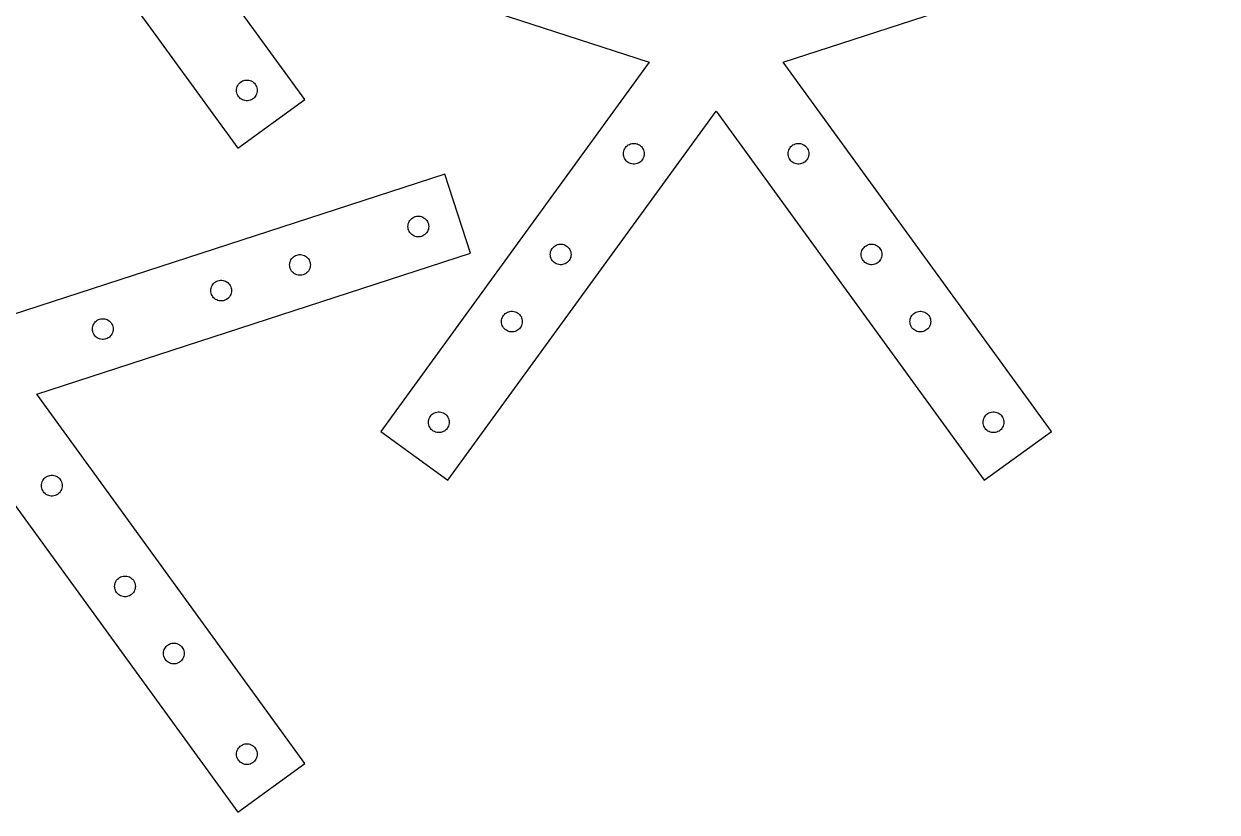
# Model space of a CAD drawing. Header units: metres. Extents: x 19 to 981, y 14 to 964.
# Drawn here: x 693.1 to 980.8, y 14 to 204 of the extents above; entities that cross this region are included whole.
import ezdxf

# ---------------------------------------------------------------- set-up
doc = ezdxf.new("R2010")
doc.units = ezdxf.units.M

msp = doc.modelspace()

# ---------------------------------------------------------------- linework, layer by layer
for p, q in [((760.837, 185.751), (696.18, 274.743)), ((680, 262.987), (744.656, 173.995)), ((739.203, 228.735), (843.82, 194.743)), ((876.18, 194.743), (980.797, 228.735)), ((843.82, 194.743), (779.163, 105.751)), ((940.837, 105.751), (876.18, 194.743)), ((745.046, 189.675), (745.275, 189.889)), ((745.275, 189.889), (745.529, 190.074)), ((745.529, 190.074), (745.804, 190.225)), ((745.804, 190.225), (746.096, 190.341)), ((746.096, 190.341), (746.4, 190.419)), ((746.4, 190.419), (746.712, 190.458)), ((746.712, 190.458), (747.026, 190.458)), ((747.026, 190.458), (747.337, 190.419)), ((747.337, 190.419), (747.641, 190.341)), ((747.641, 190.341), (747.933, 190.225)), ((747.933, 190.225), (748.208, 190.074)), ((748.208, 190.074), (748.462, 189.889)), ((748.462, 189.889), (748.691, 189.675)), ((744.369, 187.963), (744.388, 188.276)), ((744.388, 187.65), (744.369, 187.963)), ((744.388, 188.276), (744.447, 188.585)), ((744.447, 187.341), (744.388, 187.65)), ((744.447, 188.585), (744.544, 188.883)), ((744.544, 187.043), (744.447, 187.341)), ((744.544, 188.883), (744.678, 189.168)), ((744.678, 186.759), (744.544, 187.043)), ((744.678, 189.168), (744.846, 189.433)), ((744.846, 189.433), (745.046, 189.675)), ((748.691, 189.675), (748.891, 189.433)), ((748.891, 189.433), (749.059, 189.168)), ((749.059, 189.168), (749.193, 188.883)), ((749.193, 187.043), (749.059, 186.759)), ((749.193, 188.883), (749.29, 188.585)), ((749.29, 187.341), (749.193, 187.043)), ((749.29, 188.585), (749.349, 188.276)), ((749.349, 187.65), (749.29, 187.341)), ((749.349, 188.276), (749.369, 187.963)), ((749.369, 187.963), (749.349, 187.65)), ((744.656, 173.995), (760.837, 185.751)), ((744.846, 186.494), (744.678, 186.759)), ((745.046, 186.252), (744.846, 186.494)), ((745.275, 186.037), (745.046, 186.252)), ((745.529, 185.852), (745.275, 186.037)), ((745.804, 185.701), (745.529, 185.852)), ((746.096, 185.586), (745.804, 185.701)), ((746.4, 185.507), (746.096, 185.586)), ((746.712, 185.468), (746.4, 185.507)), ((747.026, 185.468), (746.712, 185.468)), ((747.337, 185.507), (747.026, 185.468)), ((747.641, 185.586), (747.337, 185.507)), ((747.933, 185.701), (747.641, 185.586)), ((748.208, 185.852), (747.933, 185.701)), ((748.462, 186.037), (748.208, 185.852)), ((748.691, 186.252), (748.462, 186.037)), ((748.891, 186.494), (748.691, 186.252)), ((749.059, 186.759), (748.891, 186.494)), ((795.344, 93.9951), (860, 182.987)), ((860, 182.987), (924.656, 93.9951)), ((837.654, 172.685), (837.674, 172.998)), ((837.674, 172.371), (837.654, 172.685)), ((837.674, 172.998), (837.733, 173.306)), ((837.733, 173.306), (837.83, 173.605)), ((837.83, 173.605), (837.963, 173.889)), ((837.963, 173.889), (838.132, 174.154)), ((838.132, 174.154), (838.332, 174.396)), ((838.332, 174.396), (838.561, 174.611)), ((838.561, 174.611), (838.815, 174.795)), ((838.815, 174.795), (839.09, 174.947)), ((839.09, 174.947), (839.382, 175.062)), ((839.382, 175.062), (839.686, 175.14)), ((839.686, 175.14), (839.997, 175.18)), ((839.997, 175.18), (840.311, 175.18)), ((840.311, 175.18), (840.623, 175.14)), ((840.623, 175.14), (840.927, 175.062)), ((840.927, 175.062), (841.219, 174.947)), ((841.219, 174.947), (841.494, 174.795)), ((841.494, 174.795), (841.748, 174.611)), ((841.748, 174.611), (841.977, 174.396)), ((841.977, 174.396), (842.177, 174.154)), ((842.177, 174.154), (842.345, 173.889)), ((842.345, 173.889), (842.479, 173.605)), ((842.479, 173.605), (842.576, 173.306)), ((842.576, 173.306), (842.634, 172.998)), ((842.634, 172.998), (842.654, 172.685)), ((842.654, 172.685), (842.634, 172.371)), ((877.346, 172.685), (877.366, 172.998)), ((877.366, 172.371), (877.346, 172.685)), ((877.366, 172.998), (877.424, 173.306)), ((877.424, 173.306), (877.521, 173.605)), ((877.521, 173.605), (877.655, 173.889)), ((877.655, 173.889), (877.823, 174.154)), ((877.823, 174.154), (878.023, 174.396)), ((878.023, 174.396), (878.252, 174.611)), ((878.252, 174.611), (878.506, 174.795)), ((878.506, 174.795), (878.781, 174.947)), ((878.781, 174.947), (879.073, 175.062)), ((879.073, 175.062), (879.377, 175.14)), ((879.377, 175.14), (879.689, 175.18)), ((879.689, 175.18), (880.003, 175.18)), ((880.003, 175.18), (880.314, 175.14)), ((880.314, 175.14), (880.618, 175.062)), ((880.618, 175.062), (880.91, 174.947)), ((880.91, 174.947), (881.185, 174.795)), ((881.185, 174.795), (881.439, 174.611)), ((881.439, 174.611), (881.668, 174.396)), ((881.668, 174.396), (881.868, 174.154)), ((881.868, 174.154), (882.037, 173.889)), ((882.037, 173.889), (882.17, 173.605)), ((882.17, 173.605), (882.267, 173.306)), ((882.267, 173.306), (882.326, 172.998)), ((882.326, 172.998), (882.346, 172.685)), ((882.346, 172.685), (882.326, 172.371)), ((837.733, 172.063), (837.674, 172.371)), ((837.83, 171.764), (837.733, 172.063)), ((837.963, 171.48), (837.83, 171.764)), ((838.132, 171.215), (837.963, 171.48)), ((838.332, 170.973), (838.132, 171.215)), ((838.561, 170.758), (838.332, 170.973)), ((838.815, 170.574), (838.561, 170.758)), ((839.09, 170.422), (838.815, 170.574)), ((839.382, 170.307), (839.09, 170.422)), ((839.686, 170.229), (839.382, 170.307)), ((839.997, 170.189), (839.686, 170.229)), ((840.311, 170.189), (839.997, 170.189)), ((840.623, 170.229), (840.311, 170.189)), ((840.927, 170.307), (840.623, 170.229)), ((841.219, 170.422), (840.927, 170.307)), ((841.494, 170.574), (841.219, 170.422)), ((841.748, 170.758), (841.494, 170.574)), ((841.977, 170.973), (841.748, 170.758)), ((842.177, 171.215), (841.977, 170.973)), ((842.345, 171.48), (842.177, 171.215)), ((842.479, 171.764), (842.345, 171.48)), ((842.576, 172.063), (842.479, 171.764)), ((842.634, 172.371), (842.576, 172.063)), ((877.424, 172.063), (877.366, 172.371)), ((877.521, 171.764), (877.424, 172.063)), ((877.655, 171.48), (877.521, 171.764)), ((877.823, 171.215), (877.655, 171.48)), ((878.023, 170.973), (877.823, 171.215)), ((878.252, 170.758), (878.023, 170.973)), ((878.506, 170.574), (878.252, 170.758)), ((878.781, 170.422), (878.506, 170.574)), ((879.073, 170.307), (878.781, 170.422)), ((879.377, 170.229), (879.073, 170.307)), ((879.689, 170.189), (879.377, 170.229)), ((880.003, 170.189), (879.689, 170.189)), ((880.314, 170.229), (880.003, 170.189)), ((880.618, 170.307), (880.314, 170.229)), ((880.91, 170.422), (880.618, 170.307)), ((881.185, 170.574), (880.91, 170.422)), ((881.439, 170.758), (881.185, 170.574)), ((881.668, 170.973), (881.439, 170.758)), ((881.868, 171.215), (881.668, 170.973)), ((882.037, 171.48), (881.868, 171.215)), ((882.17, 171.764), (882.037, 171.48)), ((882.267, 172.063), (882.17, 171.764)), ((882.326, 172.371), (882.267, 172.063)), ((794.616, 167.756), (690, 133.764)), ((800.797, 148.735), (794.616, 167.756)), ((785.696, 155.155), (785.716, 155.468)), ((785.716, 155.468), (785.774, 155.777)), ((785.774, 155.777), (785.871, 156.075)), ((785.871, 156.075), (786.005, 156.359)), ((786.005, 156.359), (786.173, 156.624)), ((786.173, 156.624), (786.373, 156.866)), ((786.373, 156.866), (786.602, 157.081)), ((786.602, 157.081), (786.856, 157.266)), ((786.856, 157.266), (787.131, 157.417)), ((787.131, 157.417), (787.423, 157.533)), ((787.423, 157.533), (787.727, 157.611)), ((787.727, 157.611), (788.039, 157.65)), ((788.039, 157.65), (788.353, 157.65)), ((788.353, 157.65), (788.664, 157.611)), ((788.664, 157.611), (788.968, 157.533)), ((788.968, 157.533), (789.26, 157.417)), ((789.26, 157.417), (789.535, 157.266)), ((789.535, 157.266), (789.789, 157.081)), ((789.789, 157.081), (790.018, 156.866)), ((790.018, 156.866), (790.218, 156.624)), ((790.218, 156.624), (790.387, 156.359)), ((790.387, 156.359), (790.52, 156.075)), ((790.52, 156.075), (790.617, 155.777)), ((790.617, 155.777), (790.676, 155.468)), ((790.676, 155.468), (790.696, 155.155)), ((785.716, 154.842), (785.696, 155.155)), ((785.774, 154.533), (785.716, 154.842)), ((785.871, 154.235), (785.774, 154.533)), ((786.005, 153.951), (785.871, 154.235)), ((786.173, 153.685), (786.005, 153.951)), ((786.373, 153.444), (786.173, 153.685)), ((786.602, 153.229), (786.373, 153.444)), ((786.856, 153.044), (786.602, 153.229)), ((787.131, 152.893), (786.856, 153.044)), ((787.423, 152.777), (787.131, 152.893)), ((787.727, 152.699), (787.423, 152.777)), ((788.039, 152.66), (787.727, 152.699)), ((788.353, 152.66), (788.039, 152.66)), ((788.664, 152.699), (788.353, 152.66)), ((788.968, 152.777), (788.664, 152.699)), ((789.26, 152.893), (788.968, 152.777)), ((789.535, 153.044), (789.26, 152.893)), ((789.789, 153.229), (789.535, 153.044)), ((790.018, 153.444), (789.789, 153.229)), ((790.218, 153.685), (790.018, 153.444)), ((790.387, 153.951), (790.218, 153.685)), ((790.52, 154.235), (790.387, 153.951)), ((790.617, 154.533), (790.52, 154.235)), ((790.676, 154.842), (790.617, 154.533)), ((790.696, 155.155), (790.676, 154.842)), ((820.196, 149.334), (820.33, 149.618)), ((820.33, 149.618), (820.498, 149.883)), ((820.498, 149.883), (820.698, 150.125)), ((820.698, 150.125), (820.927, 150.34)), ((820.927, 150.34), (821.181, 150.525)), ((821.181, 150.525), (821.456, 150.676)), ((821.456, 150.676), (821.748, 150.792)), ((821.748, 150.792), (822.052, 150.87)), ((822.052, 150.87), (822.364, 150.909)), ((822.364, 150.909), (822.678, 150.909)), ((822.678, 150.909), (822.989, 150.87)), ((822.989, 150.87), (823.293, 150.792)), ((823.293, 150.792), (823.585, 150.676)), ((823.585, 150.676), (823.86, 150.525)), ((823.86, 150.525), (824.114, 150.34)), ((824.114, 150.34), (824.343, 150.125)), ((824.343, 150.125), (824.543, 149.883)), ((824.543, 149.883), (824.711, 149.618)), ((824.711, 149.618), (824.845, 149.334)), ((895.155, 149.334), (895.289, 149.618)), ((895.289, 149.618), (895.457, 149.883)), ((895.457, 149.883), (895.657, 150.125)), ((895.657, 150.125), (895.886, 150.34)), ((895.886, 150.34), (896.14, 150.525)), ((896.14, 150.525), (896.415, 150.676)), ((896.415, 150.676), (896.707, 150.792)), ((896.707, 150.792), (897.011, 150.87)), ((897.011, 150.87), (897.322, 150.909)), ((897.322, 150.909), (897.636, 150.909)), ((897.636, 150.909), (897.948, 150.87)), ((897.948, 150.87), (898.252, 150.792)), ((898.252, 150.792), (898.544, 150.676)), ((898.544, 150.676), (898.819, 150.525)), ((898.819, 150.525), (899.073, 150.34)), ((899.073, 150.34), (899.302, 150.125)), ((899.302, 150.125), (899.502, 149.883)), ((899.502, 149.883), (899.67, 149.618)), ((899.67, 149.618), (899.804, 149.334)), ((696.18, 114.743), (800.797, 148.735)), ((757.243, 146.506), (757.34, 146.805)), ((757.34, 146.805), (757.473, 147.089)), ((757.473, 147.089), (757.642, 147.354)), ((757.642, 147.354), (757.842, 147.596)), ((757.842, 147.596), (758.071, 147.811)), ((758.071, 147.811), (758.325, 147.995)), ((758.325, 147.995), (758.6, 148.146)), ((758.6, 148.146), (758.892, 148.262)), ((758.892, 148.262), (759.196, 148.34)), ((759.196, 148.34), (759.507, 148.379)), ((759.507, 148.379), (759.821, 148.379)), ((759.821, 148.379), (760.133, 148.34)), ((760.133, 148.34), (760.437, 148.262)), ((760.437, 148.262), (760.729, 148.146)), ((760.729, 148.146), (761.004, 147.995)), ((761.004, 147.995), (761.258, 147.811)), ((761.258, 147.811), (761.487, 147.596)), ((761.487, 147.596), (761.687, 147.354)), ((761.687, 147.354), (761.855, 147.089)), ((761.855, 147.089), (761.989, 146.805)), ((761.989, 146.805), (762.086, 146.506)), ((820.021, 148.414), (820.04, 148.727)), ((820.04, 148.101), (820.021, 148.414)), ((820.04, 148.727), (820.099, 149.036)), ((820.099, 147.792), (820.04, 148.101)), ((820.099, 149.036), (820.196, 149.334)), ((820.196, 147.494), (820.099, 147.792)), ((820.33, 147.21), (820.196, 147.494)), ((820.498, 146.945), (820.33, 147.21)), ((820.698, 146.703), (820.498, 146.945)), ((824.543, 146.945), (824.343, 146.703)), ((824.711, 147.21), (824.543, 146.945)), ((824.845, 147.494), (824.711, 147.21)), ((824.845, 149.334), (824.942, 149.036)), ((824.942, 147.792), (824.845, 147.494)), ((824.942, 149.036), (825.001, 148.727)), ((825.001, 148.101), (824.942, 147.792)), ((825.001, 148.727), (825.021, 148.414)), ((825.021, 148.414), (825.001, 148.101)), ((894.979, 148.414), (894.999, 148.727)), ((894.999, 148.101), (894.979, 148.414)), ((894.999, 148.727), (895.058, 149.036)), ((895.058, 147.792), (894.999, 148.101)), ((895.058, 149.036), (895.155, 149.334)), ((895.155, 147.494), (895.058, 147.792)), ((895.289, 147.21), (895.155, 147.494)), ((895.457, 146.945), (895.289, 147.21)), ((895.657, 146.703), (895.457, 146.945)), ((899.502, 146.945), (899.302, 146.703)), ((899.67, 147.21), (899.502, 146.945)), ((899.804, 147.494), (899.67, 147.21)), ((899.804, 149.334), (899.901, 149.036)), ((899.901, 147.792), (899.804, 147.494)), ((899.901, 149.036), (899.96, 148.727)), ((899.96, 148.101), (899.901, 147.792)), ((899.96, 148.727), (899.979, 148.414)), ((899.979, 148.414), (899.96, 148.101)), ((757.164, 145.884), (757.184, 146.198)), ((757.184, 145.571), (757.164, 145.884)), ((757.184, 146.198), (757.243, 146.506)), ((757.243, 145.263), (757.184, 145.571)), ((757.34, 144.964), (757.243, 145.263)), ((757.473, 144.68), (757.34, 144.964)), ((757.642, 144.415), (757.473, 144.68)), ((757.842, 144.173), (757.642, 144.415)), ((758.071, 143.958), (757.842, 144.173)), ((758.325, 143.774), (758.071, 143.958)), ((761.258, 143.958), (761.004, 143.774)), ((761.487, 144.173), (761.258, 143.958)), ((761.687, 144.415), (761.487, 144.173)), ((761.855, 144.68), (761.687, 144.415)), ((761.989, 144.964), (761.855, 144.68)), ((762.086, 145.263), (761.989, 144.964)), ((762.086, 146.506), (762.144, 146.198)), ((762.144, 145.571), (762.086, 145.263)), ((762.144, 146.198), (762.164, 145.884)), ((762.164, 145.884), (762.144, 145.571)), ((820.927, 146.488), (820.698, 146.703)), ((821.181, 146.303), (820.927, 146.488)), ((821.456, 146.152), (821.181, 146.303)), ((821.748, 146.036), (821.456, 146.152)), ((822.052, 145.958), (821.748, 146.036)), ((822.364, 145.919), (822.052, 145.958)), ((822.678, 145.919), (822.364, 145.919)), ((822.989, 145.958), (822.678, 145.919)), ((823.293, 146.036), (822.989, 145.958)), ((823.585, 146.152), (823.293, 146.036)), ((823.86, 146.303), (823.585, 146.152)), ((824.114, 146.488), (823.86, 146.303)), ((824.343, 146.703), (824.114, 146.488)), ((895.886, 146.488), (895.657, 146.703)), ((896.14, 146.303), (895.886, 146.488)), ((896.415, 146.152), (896.14, 146.303)), ((896.707, 146.036), (896.415, 146.152)), ((897.011, 145.958), (896.707, 146.036)), ((897.322, 145.919), (897.011, 145.958)), ((897.636, 145.919), (897.322, 145.919)), ((897.948, 145.958), (897.636, 145.919)), ((898.252, 146.036), (897.948, 145.958)), ((898.544, 146.152), (898.252, 146.036)), ((898.819, 146.303), (898.544, 146.152)), ((899.073, 146.488), (898.819, 146.303)), ((899.302, 146.703), (899.073, 146.488)), ((738.452, 140.908), (738.62, 141.174)), ((738.62, 141.174), (738.821, 141.415)), ((738.821, 141.415), (739.049, 141.63)), ((739.049, 141.63), (739.303, 141.815)), ((739.303, 141.815), (739.579, 141.966)), ((739.579, 141.966), (739.87, 142.082)), ((739.87, 142.082), (740.175, 142.16)), ((740.175, 142.16), (740.486, 142.199)), ((740.486, 142.199), (740.8, 142.199)), ((740.8, 142.199), (741.111, 142.16)), ((741.111, 142.16), (741.416, 142.082)), ((741.416, 142.082), (741.707, 141.966)), ((741.707, 141.966), (741.983, 141.815)), ((741.983, 141.815), (742.237, 141.63)), ((742.237, 141.63), (742.465, 141.415)), ((742.465, 141.415), (742.666, 141.174)), ((742.666, 141.174), (742.834, 140.908)), ((758.6, 143.622), (758.325, 143.774)), ((758.892, 143.507), (758.6, 143.622)), ((759.196, 143.429), (758.892, 143.507)), ((759.507, 143.389), (759.196, 143.429)), ((759.821, 143.389), (759.507, 143.389)), ((760.133, 143.429), (759.821, 143.389)), ((760.437, 143.507), (760.133, 143.429)), ((760.729, 143.622), (760.437, 143.507)), ((761.004, 143.774), (760.729, 143.622)), ((738.143, 139.704), (738.163, 140.017)), ((738.163, 139.391), (738.143, 139.704)), ((738.163, 140.017), (738.222, 140.326)), ((738.222, 139.082), (738.163, 139.391)), ((738.222, 140.326), (738.319, 140.624)), ((738.319, 138.784), (738.222, 139.082)), ((738.319, 140.624), (738.452, 140.908)), ((738.452, 138.5), (738.319, 138.784)), ((738.62, 138.235), (738.452, 138.5)), ((738.821, 137.993), (738.62, 138.235)), ((742.666, 138.235), (742.465, 137.993)), ((742.834, 138.5), (742.666, 138.235)), ((742.834, 140.908), (742.967, 140.624)), ((742.967, 138.784), (742.834, 138.5)), ((742.967, 140.624), (743.064, 140.326)), ((743.064, 139.082), (742.967, 138.784)), ((743.064, 140.326), (743.123, 140.017)), ((743.123, 139.391), (743.064, 139.082)), ((743.123, 140.017), (743.143, 139.704)), ((743.143, 139.704), (743.123, 139.391)), ((739.049, 137.778), (738.821, 137.993)), ((739.303, 137.593), (739.049, 137.778)), ((739.579, 137.442), (739.303, 137.593)), ((739.87, 137.326), (739.579, 137.442)), ((740.175, 137.248), (739.87, 137.326)), ((740.486, 137.209), (740.175, 137.248)), ((740.8, 137.209), (740.486, 137.209)), ((741.111, 137.248), (740.8, 137.209)), ((741.416, 137.326), (741.111, 137.248)), ((741.707, 137.442), (741.416, 137.326)), ((741.983, 137.593), (741.707, 137.442)), ((742.237, 137.778), (741.983, 137.593)), ((742.465, 137.993), (742.237, 137.778)), ((710.289, 132.145), (710.518, 132.36)), ((710.518, 132.36), (710.772, 132.544)), ((710.772, 132.544), (711.047, 132.696)), ((711.047, 132.696), (711.339, 132.811)), ((711.339, 132.811), (711.643, 132.889)), ((711.643, 132.889), (711.954, 132.929)), ((711.954, 132.929), (712.268, 132.929)), ((712.268, 132.929), (712.58, 132.889)), ((712.58, 132.889), (712.884, 132.811)), ((712.884, 132.811), (713.176, 132.696)), ((713.176, 132.696), (713.451, 132.544)), ((713.451, 132.544), (713.705, 132.36)), ((713.705, 132.36), (713.934, 132.145)), ((808.265, 132.234), (808.285, 132.547)), ((808.285, 132.547), (808.343, 132.855)), ((808.343, 132.855), (808.44, 133.154)), ((808.44, 133.154), (808.574, 133.438)), ((808.574, 133.438), (808.742, 133.703)), ((808.742, 133.703), (808.942, 133.945)), ((808.942, 133.945), (809.171, 134.16)), ((809.171, 134.16), (809.425, 134.344)), ((809.425, 134.344), (809.7, 134.496)), ((809.7, 134.496), (809.992, 134.611)), ((809.992, 134.611), (810.296, 134.689)), ((810.296, 134.689), (810.608, 134.729)), ((810.608, 134.729), (810.922, 134.729)), ((810.922, 134.729), (811.233, 134.689)), ((811.233, 134.689), (811.537, 134.611)), ((811.537, 134.611), (811.829, 134.496)), ((811.829, 134.496), (812.104, 134.344)), ((812.104, 134.344), (812.358, 134.16)), ((812.358, 134.16), (812.587, 133.945)), ((812.587, 133.945), (812.787, 133.703)), ((812.787, 133.703), (812.956, 133.438)), ((812.956, 133.438), (813.089, 133.154)), ((813.089, 133.154), (813.186, 132.855)), ((813.186, 132.855), (813.245, 132.547)), ((813.245, 132.547), (813.265, 132.234)), ((906.735, 132.234), (906.755, 132.547)), ((906.755, 132.547), (906.814, 132.855)), ((906.814, 132.855), (906.911, 133.154)), ((906.911, 133.154), (907.044, 133.438)), ((907.044, 133.438), (907.213, 133.703)), ((907.213, 133.703), (907.413, 133.945)), ((907.413, 133.945), (907.642, 134.16)), ((907.642, 134.16), (907.896, 134.344)), ((907.896, 134.344), (908.171, 134.496)), ((908.171, 134.496), (908.463, 134.611)), ((908.463, 134.611), (908.767, 134.689)), ((908.767, 134.689), (909.078, 134.729)), ((909.078, 134.729), (909.392, 134.729)), ((909.392, 134.729), (909.704, 134.689)), ((909.704, 134.689), (910.008, 134.611)), ((910.008, 134.611), (910.3, 134.496)), ((910.3, 134.496), (910.575, 134.344)), ((910.575, 134.344), (910.829, 134.16)), ((910.829, 134.16), (911.058, 133.945)), ((911.058, 133.945), (911.258, 133.703)), ((911.258, 133.703), (911.426, 133.438)), ((911.426, 133.438), (911.56, 133.154)), ((911.56, 133.154), (911.657, 132.855)), ((911.657, 132.855), (911.715, 132.547)), ((911.715, 132.547), (911.735, 132.234)), ((709.611, 130.434), (709.631, 130.747)), ((709.631, 130.12), (709.611, 130.434)), ((709.631, 130.747), (709.69, 131.055)), ((709.69, 129.812), (709.631, 130.12)), ((709.69, 131.055), (709.787, 131.354)), ((709.787, 129.513), (709.69, 129.812)), ((709.787, 131.354), (709.921, 131.638)), ((709.921, 129.229), (709.787, 129.513)), ((709.921, 131.638), (710.089, 131.903)), ((710.089, 131.903), (710.289, 132.145)), ((713.934, 132.145), (714.134, 131.903)), ((714.134, 131.903), (714.302, 131.638)), ((714.302, 131.638), (714.436, 131.354)), ((714.436, 129.513), (714.302, 129.229)), ((714.436, 131.354), (714.533, 131.055)), ((714.533, 129.812), (714.436, 129.513)), ((714.533, 131.055), (714.592, 130.747)), ((714.592, 130.12), (714.533, 129.812)), ((714.592, 130.747), (714.611, 130.434)), ((714.611, 130.434), (714.592, 130.12)), ((808.285, 131.92), (808.265, 132.234)), ((808.343, 131.612), (808.285, 131.92)), ((808.44, 131.313), (808.343, 131.612)), ((808.574, 131.029), (808.44, 131.313)), ((808.742, 130.764), (808.574, 131.029)), ((808.942, 130.522), (808.742, 130.764)), ((809.171, 130.307), (808.942, 130.522)), ((809.425, 130.123), (809.171, 130.307)), ((809.7, 129.972), (809.425, 130.123)), ((809.992, 129.856), (809.7, 129.972)), ((810.296, 129.778), (809.992, 129.856)), ((810.608, 129.739), (810.296, 129.778)), ((810.922, 129.739), (810.608, 129.739)), ((811.233, 129.778), (810.922, 129.739)), ((811.537, 129.856), (811.233, 129.778)), ((811.829, 129.972), (811.537, 129.856)), ((812.104, 130.123), (811.829, 129.972)), ((812.358, 130.307), (812.104, 130.123)), ((812.587, 130.522), (812.358, 130.307)), ((812.787, 130.764), (812.587, 130.522)), ((812.956, 131.029), (812.787, 130.764)), ((813.089, 131.313), (812.956, 131.029)), ((813.186, 131.612), (813.089, 131.313)), ((813.245, 131.92), (813.186, 131.612)), ((813.265, 132.234), (813.245, 131.92)), ((906.755, 131.92), (906.735, 132.234)), ((906.814, 131.612), (906.755, 131.92)), ((906.911, 131.313), (906.814, 131.612)), ((907.044, 131.029), (906.911, 131.313)), ((907.213, 130.764), (907.044, 131.029)), ((907.413, 130.522), (907.213, 130.764)), ((907.642, 130.307), (907.413, 130.522)), ((907.896, 130.123), (907.642, 130.307)), ((908.171, 129.972), (907.896, 130.123)), ((908.463, 129.856), (908.171, 129.972)), ((908.767, 129.778), (908.463, 129.856)), ((909.078, 129.739), (908.767, 129.778)), ((909.392, 129.739), (909.078, 129.739)), ((909.704, 129.778), (909.392, 129.739)), ((910.008, 129.856), (909.704, 129.778)), ((910.3, 129.972), (910.008, 129.856)), ((910.575, 130.123), (910.3, 129.972)), ((910.829, 130.307), (910.575, 130.123)), ((911.058, 130.522), (910.829, 130.307)), ((911.258, 130.764), (911.058, 130.522)), ((911.426, 131.029), (911.258, 130.764)), ((911.56, 131.313), (911.426, 131.029)), ((911.657, 131.612), (911.56, 131.313)), ((911.715, 131.92), (911.657, 131.612)), ((911.735, 132.234), (911.715, 131.92)), ((710.089, 128.964), (709.921, 129.229)), ((710.289, 128.722), (710.089, 128.964)), ((710.518, 128.507), (710.289, 128.722)), ((710.772, 128.323), (710.518, 128.507)), ((711.047, 128.172), (710.772, 128.323)), ((711.339, 128.056), (711.047, 128.172)), ((711.643, 127.978), (711.339, 128.056)), ((711.954, 127.939), (711.643, 127.978)), ((712.268, 127.939), (711.954, 127.939)), ((712.58, 127.978), (712.268, 127.939)), ((712.884, 128.056), (712.58, 127.978)), ((713.176, 128.172), (712.884, 128.056)), ((713.451, 128.323), (713.176, 128.172)), ((713.705, 128.507), (713.451, 128.323)), ((713.934, 128.722), (713.705, 128.507)), ((714.134, 128.964), (713.934, 128.722)), ((714.302, 129.229), (714.134, 128.964)), ((760.837, 25.7508), (696.18, 114.743)), ((790.941, 109.168), (791.109, 109.433)), ((791.109, 109.433), (791.309, 109.675)), ((791.309, 109.675), (791.538, 109.889)), ((791.538, 109.889), (791.792, 110.074)), ((791.792, 110.074), (792.067, 110.225)), ((792.067, 110.225), (792.359, 110.341)), ((792.359, 110.341), (792.663, 110.419)), ((792.663, 110.419), (792.974, 110.458)), ((792.974, 110.458), (793.288, 110.458)), ((793.288, 110.458), (793.6, 110.419)), ((793.6, 110.419), (793.904, 110.341)), ((793.904, 110.341), (794.196, 110.225)), ((794.196, 110.225), (794.471, 110.074)), ((794.471, 110.074), (794.725, 109.889)), ((794.725, 109.889), (794.954, 109.675)), ((794.954, 109.675), (795.154, 109.433)), ((795.154, 109.433), (795.322, 109.168)), ((924.678, 109.168), (924.846, 109.433)), ((924.846, 109.433), (925.046, 109.675)), ((925.046, 109.675), (925.275, 109.889)), ((925.275, 109.889), (925.529, 110.074)), ((925.529, 110.074), (925.804, 110.225)), ((925.804, 110.225), (926.096, 110.341)), ((926.096, 110.341), (926.4, 110.419)), ((926.4, 110.419), (926.712, 110.458)), ((926.712, 110.458), (927.026, 110.458)), ((927.026, 110.458), (927.337, 110.419)), ((927.337, 110.419), (927.641, 110.341)), ((927.641, 110.341), (927.933, 110.225)), ((927.933, 110.225), (928.208, 110.074)), ((928.208, 110.074), (928.462, 109.889)), ((928.462, 109.889), (928.691, 109.675)), ((928.691, 109.675), (928.891, 109.433)), ((928.891, 109.433), (929.059, 109.168)), ((790.631, 107.963), (790.651, 108.276)), ((790.651, 107.65), (790.631, 107.963)), ((790.651, 108.276), (790.71, 108.585)), ((790.71, 107.341), (790.651, 107.65)), ((790.71, 108.585), (790.807, 108.883)), ((790.807, 107.043), (790.71, 107.341)), ((790.807, 108.883), (790.941, 109.168)), ((790.941, 106.759), (790.807, 107.043)), ((791.109, 106.494), (790.941, 106.759)), ((791.309, 106.252), (791.109, 106.494)), ((795.154, 106.494), (794.954, 106.252)), ((795.322, 106.759), (795.154, 106.494)), ((795.322, 109.168), (795.456, 108.883)), ((795.456, 107.043), (795.322, 106.759)), ((795.456, 108.883), (795.553, 108.585)), ((795.553, 107.341), (795.456, 107.043)), ((795.553, 108.585), (795.612, 108.276)), ((795.612, 107.65), (795.553, 107.341)), ((795.612, 108.276), (795.631, 107.963)), ((795.631, 107.963), (795.612, 107.65)), ((924.369, 107.963), (924.388, 108.276)), ((924.388, 107.65), (924.369, 107.963)), ((924.388, 108.276), (924.447, 108.585)), ((924.447, 107.341), (924.388, 107.65)), ((924.447, 108.585), (924.544, 108.883)), ((924.544, 107.043), (924.447, 107.341)), ((924.544, 108.883), (924.678, 109.168)), ((924.678, 106.759), (924.544, 107.043)), ((924.846, 106.494), (924.678, 106.759)), ((925.046, 106.252), (924.846, 106.494)), ((928.891, 106.494), (928.691, 106.252)), ((929.059, 106.759), (928.891, 106.494)), ((929.059, 109.168), (929.193, 108.883)), ((929.193, 107.043), (929.059, 106.759)), ((929.193, 108.883), (929.29, 108.585)), ((929.29, 107.341), (929.193, 107.043)), ((929.29, 108.585), (929.349, 108.276)), ((929.349, 107.65), (929.29, 107.341)), ((929.349, 108.276), (929.369, 107.963)), ((929.369, 107.963), (929.349, 107.65)), ((779.163, 105.751), (795.344, 93.9951)), ((791.538, 106.037), (791.309, 106.252)), ((791.792, 105.852), (791.538, 106.037)), ((792.067, 105.701), (791.792, 105.852)), ((792.359, 105.586), (792.067, 105.701)), ((792.663, 105.507), (792.359, 105.586)), ((792.974, 105.468), (792.663, 105.507)), ((793.288, 105.468), (792.974, 105.468)), ((793.6, 105.507), (793.288, 105.468)), ((793.904, 105.586), (793.6, 105.507)), ((794.196, 105.701), (793.904, 105.586)), ((794.471, 105.852), (794.196, 105.701)), ((794.725, 106.037), (794.471, 105.852)), ((794.954, 106.252), (794.725, 106.037)), ((924.656, 93.9951), (940.837, 105.751)), ((925.275, 106.037), (925.046, 106.252)), ((925.529, 105.852), (925.275, 106.037)), ((925.804, 105.701), (925.529, 105.852)), ((926.096, 105.586), (925.804, 105.701)), ((926.4, 105.507), (926.096, 105.586)), ((926.712, 105.468), (926.4, 105.507)), ((927.026, 105.468), (926.712, 105.468)), ((927.337, 105.507), (927.026, 105.468)), ((927.641, 105.586), (927.337, 105.507)), ((927.933, 105.701), (927.641, 105.586)), ((928.208, 105.852), (927.933, 105.701)), ((928.462, 106.037), (928.208, 105.852)), ((928.691, 106.252), (928.462, 106.037)), ((680, 102.987), (744.656, 13.9951)), ((698.506, 94.7953), (698.781, 94.9466)), ((698.781, 94.9466), (699.073, 95.0621)), ((699.073, 95.0621), (699.377, 95.1402)), ((699.377, 95.1402), (699.689, 95.1796)), ((699.689, 95.1796), (700.003, 95.1796)), ((700.003, 95.1796), (700.314, 95.1402)), ((700.314, 95.1402), (700.618, 95.0621)), ((700.618, 95.0621), (700.91, 94.9466)), ((700.91, 94.9466), (701.185, 94.7953)), ((697.346, 92.6845), (697.366, 92.9978)), ((697.366, 92.3712), (697.346, 92.6845)), ((697.366, 92.9978), (697.424, 93.3062)), ((697.424, 92.0628), (697.366, 92.3712)), ((697.424, 93.3062), (697.521, 93.6048)), ((697.521, 93.6048), (697.655, 93.8889)), ((697.655, 93.8889), (697.823, 94.154)), ((697.823, 94.154), (698.023, 94.3959)), ((698.023, 94.3959), (698.252, 94.6108)), ((698.252, 94.6108), (698.506, 94.7953)), ((701.185, 94.7953), (701.439, 94.6108)), ((701.439, 94.6108), (701.668, 94.3959)), ((701.668, 94.3959), (701.868, 94.154)), ((701.868, 94.154), (702.037, 93.8889)), ((702.037, 93.8889), (702.17, 93.6048)), ((702.17, 93.6048), (702.267, 93.3062)), ((702.267, 93.3062), (702.326, 92.9978)), ((702.326, 92.3712), (702.267, 92.0628)), ((702.326, 92.9978), (702.346, 92.6845)), ((702.346, 92.6845), (702.326, 92.3712)), ((697.521, 91.7642), (697.424, 92.0628)), ((697.655, 91.4801), (697.521, 91.7642)), ((697.823, 91.215), (697.655, 91.4801)), ((698.023, 90.9731), (697.823, 91.215)), ((698.252, 90.7582), (698.023, 90.9731)), ((698.506, 90.5737), (698.252, 90.7582)), ((698.781, 90.4224), (698.506, 90.5737)), ((699.073, 90.3069), (698.781, 90.4224)), ((699.377, 90.2288), (699.073, 90.3069)), ((699.689, 90.1895), (699.377, 90.2288)), ((700.003, 90.1895), (699.689, 90.1895)), ((700.314, 90.2288), (700.003, 90.1895)), ((700.618, 90.3069), (700.314, 90.2288)), ((700.91, 90.4225), (700.618, 90.3069)), ((701.185, 90.5737), (700.91, 90.4225)), ((701.439, 90.7582), (701.185, 90.5737)), ((701.668, 90.9731), (701.439, 90.7582)), ((701.868, 91.215), (701.668, 90.9731)), ((702.037, 91.4801), (701.868, 91.215)), ((702.17, 91.7642), (702.037, 91.4801)), ((702.267, 92.0628), (702.17, 91.7642)), ((715.058, 69.0357), (715.155, 69.3343)), ((715.155, 69.3343), (715.289, 69.6184)), ((715.289, 69.6184), (715.457, 69.8835)), ((715.457, 69.8835), (715.657, 70.1254)), ((715.657, 70.1254), (715.886, 70.3403)), ((715.886, 70.3403), (716.14, 70.5248)), ((716.14, 70.5248), (716.415, 70.6761)), ((716.415, 70.6761), (716.707, 70.7916)), ((716.707, 70.7916), (717.011, 70.8697)), ((717.011, 70.8697), (717.322, 70.9091)), ((717.322, 70.9091), (717.636, 70.9091)), ((717.636, 70.9091), (717.948, 70.8697)), ((717.948, 70.8697), (718.252, 70.7916)), ((718.252, 70.7916), (718.544, 70.6761)), ((718.544, 70.6761), (718.819, 70.5248)), ((718.819, 70.5248), (719.073, 70.3403)), ((719.073, 70.3403), (719.302, 70.1254)), ((719.302, 70.1254), (719.502, 69.8835)), ((719.502, 69.8835), (719.67, 69.6184)), ((719.67, 69.6184), (719.804, 69.3343)), ((719.804, 69.3343), (719.901, 69.0357)), ((714.979, 68.414), (714.999, 68.7273)), ((714.999, 68.1007), (714.979, 68.414)), ((714.999, 68.7273), (715.058, 69.0357)), ((715.058, 67.7923), (714.999, 68.1007)), ((715.155, 67.4937), (715.058, 67.7923)), ((715.289, 67.2096), (715.155, 67.4937)), ((715.457, 66.9445), (715.289, 67.2096)), ((715.657, 66.7026), (715.457, 66.9445)), ((715.886, 66.4877), (715.657, 66.7026)), ((716.14, 66.3032), (715.886, 66.4877)), ((716.415, 66.1519), (716.14, 66.3032)), ((718.819, 66.3032), (718.544, 66.1519)), ((719.073, 66.4877), (718.819, 66.3032)), ((719.302, 66.7026), (719.073, 66.4877)), ((719.502, 66.9445), (719.302, 66.7026)), ((719.67, 67.2096), (719.502, 66.9445)), ((719.804, 67.4937), (719.67, 67.2096)), ((719.901, 67.7923), (719.804, 67.4937)), ((719.901, 69.0357), (719.96, 68.7273)), ((719.96, 68.1007), (719.901, 67.7923)), ((719.96, 68.7273), (719.979, 68.414)), ((719.979, 68.414), (719.96, 68.1007)), ((716.707, 66.0364), (716.415, 66.1519)), ((717.011, 65.9583), (716.707, 66.0364)), ((717.322, 65.9189), (717.011, 65.9583)), ((717.636, 65.9189), (717.322, 65.9189)), ((717.948, 65.9583), (717.636, 65.9189)), ((718.252, 66.0364), (717.948, 65.9583)), ((718.544, 66.1519), (718.252, 66.0364)), ((728.463, 54.6113), (728.767, 54.6894)), ((728.767, 54.6894), (729.078, 54.7287)), ((729.078, 54.7287), (729.392, 54.7287)), ((729.392, 54.7287), (729.704, 54.6894)), ((729.704, 54.6894), (730.008, 54.6113)), ((726.735, 52.2337), (726.755, 52.547)), ((726.755, 51.9203), (726.735, 52.2337)), ((726.755, 52.547), (726.814, 52.8554)), ((726.814, 51.6119), (726.755, 51.9203)), ((726.814, 52.8554), (726.911, 53.154)), ((726.911, 53.154), (727.044, 53.438)), ((727.044, 53.438), (727.213, 53.7031)), ((727.213, 53.7031), (727.413, 53.945)), ((727.413, 53.945), (727.642, 54.16)), ((727.642, 54.16), (727.896, 54.3445)), ((727.896, 54.3445), (728.171, 54.4957)), ((728.171, 54.4957), (728.463, 54.6113)), ((730.008, 54.6113), (730.3, 54.4957)), ((730.3, 54.4957), (730.575, 54.3445)), ((730.575, 54.3445), (730.829, 54.1599)), ((730.829, 54.1599), (731.058, 53.945)), ((731.058, 53.945), (731.258, 53.7031)), ((731.258, 53.7031), (731.426, 53.438)), ((731.426, 53.438), (731.56, 53.154)), ((731.56, 53.154), (731.657, 52.8554)), ((731.657, 52.8554), (731.715, 52.547)), ((731.715, 51.9203), (731.657, 51.6119)), ((731.715, 52.547), (731.735, 52.2337)), ((731.735, 52.2337), (731.715, 51.9203)), ((726.911, 51.3134), (726.814, 51.6119)), ((727.044, 51.0293), (726.911, 51.3134)), ((727.213, 50.7642), (727.044, 51.0293)), ((727.413, 50.5223), (727.213, 50.7642)), ((727.642, 50.3074), (727.413, 50.5223)), ((727.896, 50.1228), (727.642, 50.3074)), ((728.171, 49.9716), (727.896, 50.1228)), ((728.463, 49.856), (728.171, 49.9716)), ((728.767, 49.778), (728.463, 49.856)), ((729.078, 49.7386), (728.767, 49.778)), ((729.392, 49.7386), (729.078, 49.7386)), ((729.704, 49.778), (729.392, 49.7386)), ((730.008, 49.856), (729.704, 49.778)), ((730.3, 49.9716), (730.008, 49.856)), ((730.575, 50.1228), (730.3, 49.9716)), ((730.829, 50.3074), (730.575, 50.1228)), ((731.058, 50.5223), (730.829, 50.3074)), ((731.258, 50.7642), (731.058, 50.5223)), ((731.426, 51.0293), (731.258, 50.7642)), ((731.56, 51.3133), (731.426, 51.0293)), ((731.657, 51.6119), (731.56, 51.3133)), ((744.447, 28.5849), (744.544, 28.8835)), ((744.544, 28.8835), (744.678, 29.1675)), ((744.678, 29.1675), (744.846, 29.4326)), ((744.846, 29.4326), (745.046, 29.6745)), ((745.046, 29.6745), (745.275, 29.8895)), ((745.275, 29.8895), (745.529, 30.074)), ((745.529, 30.074), (745.804, 30.2252)), ((745.804, 30.2252), (746.096, 30.3408)), ((746.096, 30.3408), (746.4, 30.4189)), ((746.4, 30.4189), (746.712, 30.4582)), ((746.712, 30.4582), (747.026, 30.4582)), ((747.026, 30.4582), (747.337, 30.4189)), ((747.337, 30.4189), (747.641, 30.3408)), ((747.641, 30.3408), (747.933, 30.2252)), ((747.933, 30.2252), (748.208, 30.074)), ((748.208, 30.074), (748.462, 29.8894)), ((748.462, 29.8894), (748.691, 29.6745)), ((748.691, 29.6745), (748.891, 29.4326)), ((748.891, 29.4326), (749.059, 29.1675)), ((749.059, 29.1675), (749.193, 28.8835)), ((749.193, 28.8835), (749.29, 28.5849)), ((744.369, 27.9632), (744.388, 28.2765)), ((744.388, 27.6498), (744.369, 27.9632)), ((744.388, 28.2765), (744.447, 28.5849)), ((744.447, 27.3414), (744.388, 27.6498)), ((744.544, 27.0428), (744.447, 27.3414)), ((744.678, 26.7588), (744.544, 27.0428)), ((744.846, 26.4937), (744.678, 26.7588)), ((745.046, 26.2518), (744.846, 26.4937)), ((745.275, 26.0369), (745.046, 26.2518)), ((745.529, 25.8523), (745.275, 26.0369)), ((748.462, 26.0369), (748.208, 25.8523)), ((748.691, 26.2518), (748.462, 26.0369)), ((748.891, 26.4937), (748.691, 26.2518)), ((749.059, 26.7588), (748.891, 26.4937)), ((749.193, 27.0428), (749.059, 26.7588)), ((749.29, 27.3414), (749.193, 27.0428)), ((749.29, 28.5849), (749.349, 28.2765)), ((749.349, 27.6498), (749.29, 27.3414)), ((749.349, 28.2765), (749.369, 27.9632)), ((749.369, 27.9632), (749.349, 27.6498)), ((744.656, 13.9951), (760.837, 25.7508)), ((745.804, 25.7011), (745.529, 25.8523)), ((746.096, 25.5855), (745.804, 25.7011)), ((746.4, 25.5074), (746.096, 25.5855)), ((746.712, 25.4681), (746.4, 25.5074)), ((747.026, 25.4681), (746.712, 25.4681)), ((747.337, 25.5074), (747.026, 25.4681)), ((747.641, 25.5855), (747.337, 25.5074)), ((747.933, 25.7011), (747.641, 25.5855)), ((748.208, 25.8523), (747.933, 25.7011))]:
    msp.add_line(p, q)

doc.saveas('drawing.dxf')
